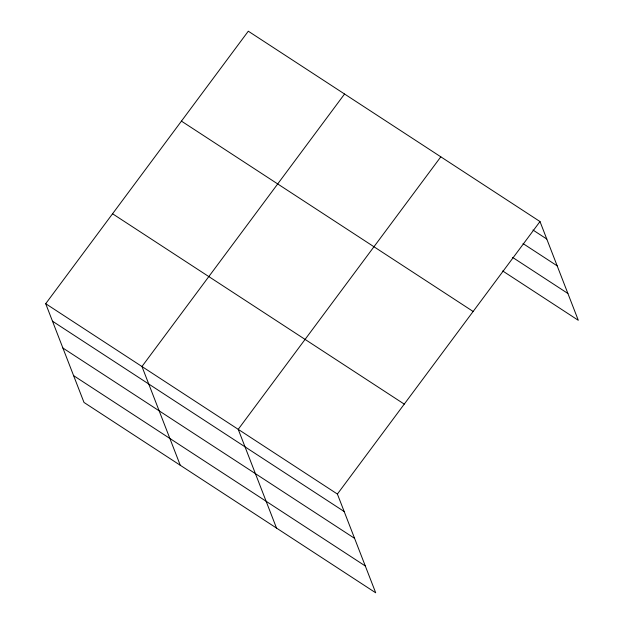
<?xml version="1.0" encoding="UTF-8"?>
<svg xmlns="http://www.w3.org/2000/svg" width="624" height="624" viewBox="0 0 624 624"><rect width="100%" height="100%" fill="white"/><g stroke="black" fill="none" stroke-linecap="round" stroke-linejoin="round"><path stroke-width="0.94" d="M45.7 303.701L337.397 494.052L375.703 592.8L84.006 402.457L45.7 303.701L248.297 31.2L539.994 221.543L578.3 320.299L502.694 270.964M344.557 94.013L141.96 366.514L180.266 465.27M440.817 156.827L238.22 429.328L276.526 528.083M337.397 494.052L539.994 221.543M532.958 230.022L546.78 239.039M523.037 243.571L557.185 265.855M512.616 257.408L567.895 293.483M181.444 121.126L473.14 311.47M112.562 213.775L404.258 404.126M52.486 321.196L344.183 511.54M62.884 348.013L354.58 538.356M73.601 375.64L365.297 565.984"/></g></svg>
